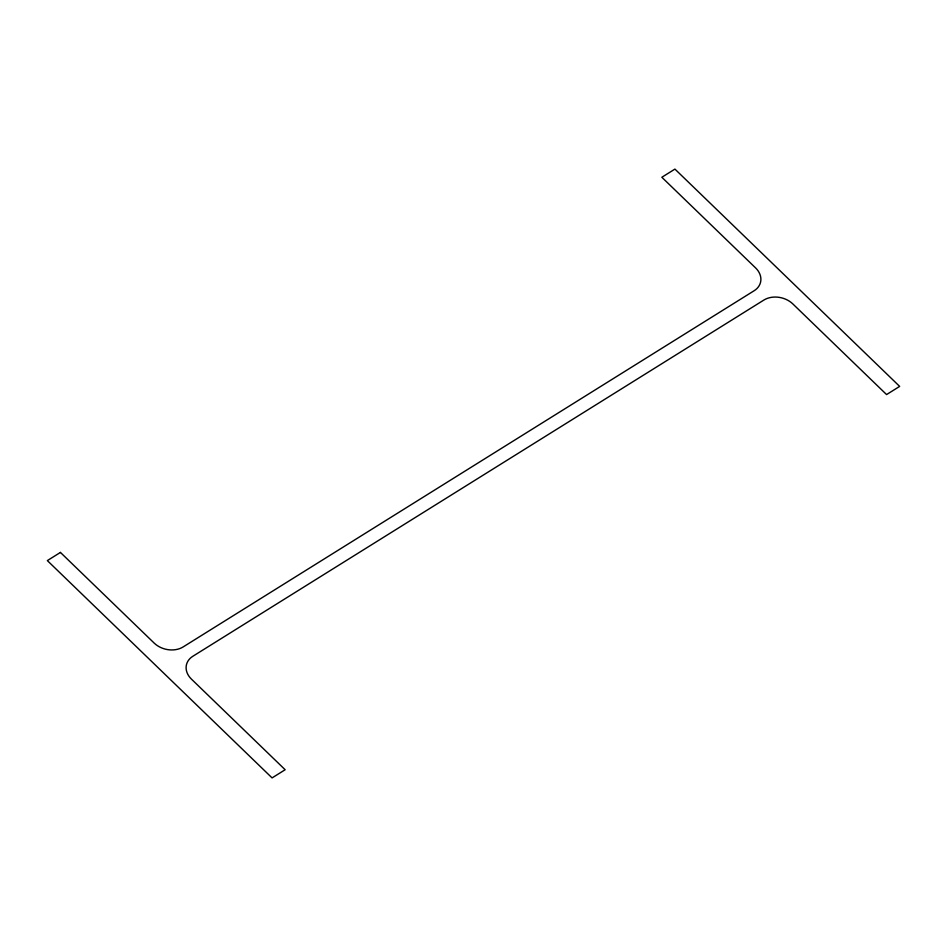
<?xml version="1.0" encoding="UTF-8"?>
<svg xmlns="http://www.w3.org/2000/svg" width="947" height="947" viewBox="0 0 947 947"><rect width="100%" height="100%" fill="white"/><g stroke="black" fill="none" stroke-linecap="round" stroke-linejoin="round"><path stroke-width="1.42" d="M60.43 552.432L47.35 560.6L272.073 777.901L285.154 769.733L191.424 679.106A20.775 16.075 13.7 0 1 192.845 656.271L763.827 300.081A20.775 16.075 13.7 0 1 792.84 303.928L886.57 394.568L899.65 386.4L674.927 169.099L661.846 177.267L755.576 267.894A20.775 16.075 13.7 0 1 754.155 290.729L183.173 646.919A20.775 16.075 13.7 0 1 154.16 643.072L60.43 552.432"/></g></svg>
